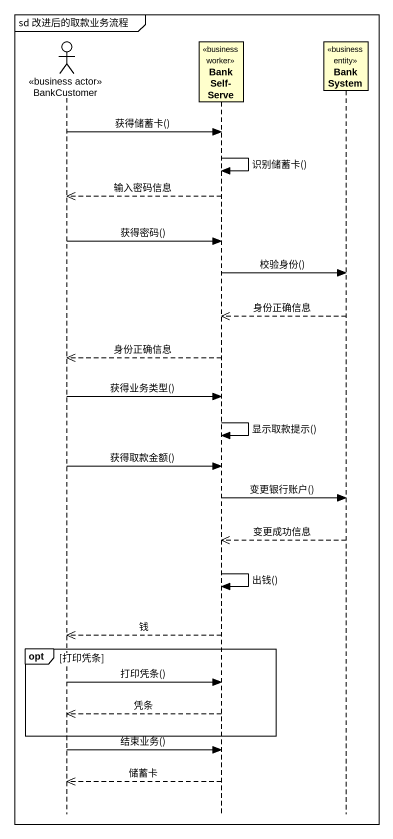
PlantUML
@startuml
mainframe sd 改进后的取款业务流程
hide footbox
actor BankCustomer <<business actor>>
participant "BankSelf-Serve" as BankSelf_Serve <<business worker>>
participant BankSystem <<business entity>>

BankCustomer -> BankSelf_Serve : 获得储蓄卡()
BankSelf_Serve -> BankSelf_Serve : 识别储蓄卡()
BankSelf_Serve -->> BankCustomer : 输入密码信息
BankCustomer -> BankSelf_Serve : 获得密码()
BankSelf_Serve -> BankSystem : 校验身份()
BankSystem -->> BankSelf_Serve : 身份正确信息
BankSelf_Serve -->> BankCustomer : 身份正确信息
BankCustomer -> BankSelf_Serve : 获得业务类型()
BankSelf_Serve -> BankSelf_Serve : 显示取款提示()
BankCustomer -> BankSelf_Serve : 获得取款金额()
BankSelf_Serve -> BankSystem : 变更银行账户()
BankSystem -->> BankSelf_Serve : 变更成功信息
BankSelf_Serve -> BankSelf_Serve : 出钱()
BankSelf_Serve -->> BankCustomer : 钱
opt 打印凭条
  BankCustomer -> BankSelf_Serve : 打印凭条()
  BankSelf_Serve -->> BankCustomer : 凭条
end
BankCustomer -> BankSelf_Serve : 结束业务()
BankSelf_Serve -->> BankCustomer : 储蓄卡
@enduml
